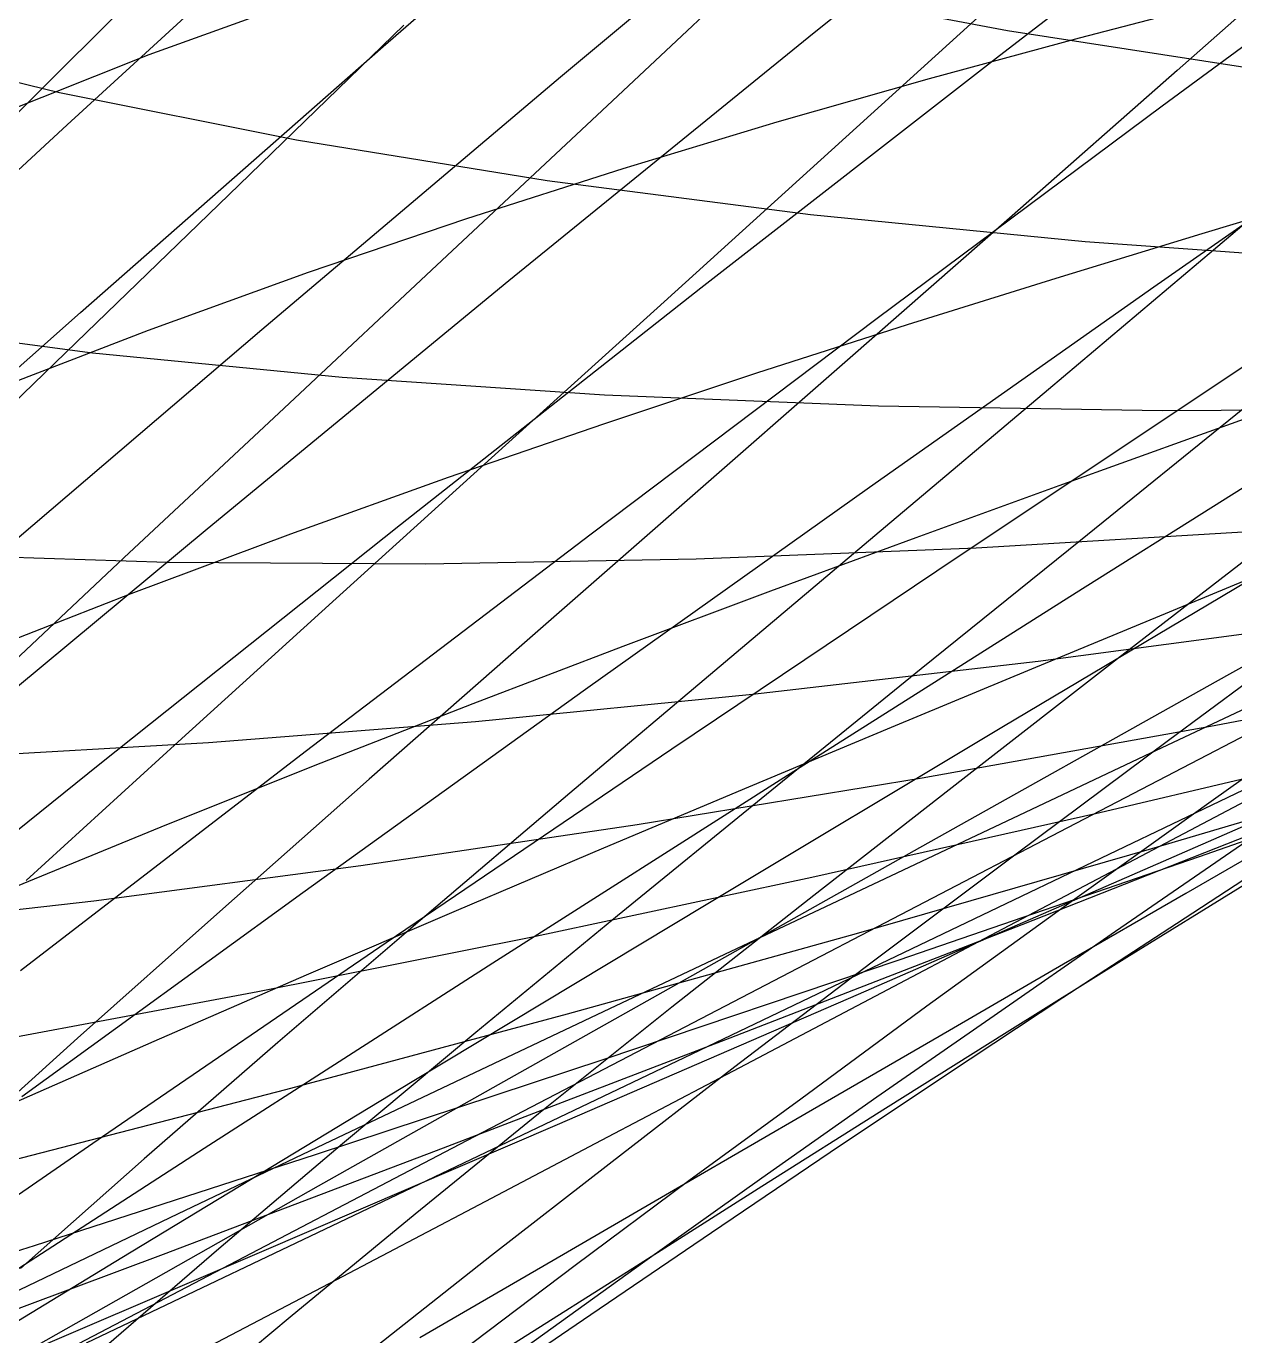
# Model space of a CAD drawing. Extents: x -607 to 1285, y -867 to 355.
# Drawn here: x 596.1 to 688.9, y -532 to -431.4 of the extents above; entities that cross this region are included whole.
import ezdxf

# ---------------------------------------------------------------- set-up
doc = ezdxf.new("R2010")
doc.units = 0
for name, color, linetype in [('0_6633', 7, 'CONTINUOUS'), ('0_6634', 7, 'CONTINUOUS'), ('0_6736', 7, 'CONTINUOUS'), ('0_6737', 7, 'CONTINUOUS'), ('0_6738', 7, 'CONTINUOUS'), ('0_6838', 7, 'CONTINUOUS'), ('0_6839', 7, 'CONTINUOUS'), ('0_6840', 7, 'CONTINUOUS'), ('0_6841', 7, 'CONTINUOUS'), ('0_6842', 7, 'CONTINUOUS'), ('0_6903', 7, 'CONTINUOUS'), ('0_6904', 7, 'CONTINUOUS'), ('0_6942', 7, 'CONTINUOUS'), ('0_6943', 7, 'CONTINUOUS'), ('0_6944', 7, 'CONTINUOUS'), ('0_6945', 7, 'CONTINUOUS'), ('0_6946', 7, 'CONTINUOUS'), ('0_6947', 7, 'CONTINUOUS'), ('0_7007', 7, 'CONTINUOUS'), ('0_7008', 7, 'CONTINUOUS'), ('0_7009', 7, 'CONTINUOUS'), ('0_7044', 7, 'CONTINUOUS'), ('0_7045', 7, 'CONTINUOUS'), ('0_7046', 7, 'CONTINUOUS'), ('0_7047', 7, 'CONTINUOUS'), ('0_7048', 7, 'CONTINUOUS'), ('0_7049', 7, 'CONTINUOUS'), ('0_7050', 7, 'CONTINUOUS'), ('0_7051', 7, 'CONTINUOUS'), ('0_7052', 7, 'CONTINUOUS'), ('0_7110', 7, 'CONTINUOUS'), ('0_7111', 7, 'CONTINUOUS'), ('0_7112', 7, 'CONTINUOUS'), ('0_7148', 7, 'CONTINUOUS'), ('0_7149', 7, 'CONTINUOUS'), ('0_7150', 7, 'CONTINUOUS'), ('0_7151', 7, 'CONTINUOUS'), ('0_7152', 7, 'CONTINUOUS'), ('0_7153', 7, 'CONTINUOUS'), ('0_7154', 7, 'CONTINUOUS'), ('0_7155', 7, 'CONTINUOUS'), ('0_7156', 7, 'CONTINUOUS'), ('0_7157', 7, 'CONTINUOUS'), ('0_7212', 7, 'CONTINUOUS'), ('0_7213', 7, 'CONTINUOUS'), ('0_7214', 7, 'CONTINUOUS'), ('0_7215', 7, 'CONTINUOUS'), ('0_7252', 7, 'CONTINUOUS'), ('0_7253', 7, 'CONTINUOUS'), ('0_7254', 7, 'CONTINUOUS'), ('0_7255', 7, 'CONTINUOUS'), ('0_7256', 7, 'CONTINUOUS'), ('0_7257', 7, 'CONTINUOUS'), ('0_7258', 7, 'CONTINUOUS'), ('0_7259', 7, 'CONTINUOUS'), ('0_7260', 7, 'CONTINUOUS'), ('0_7313', 7, 'CONTINUOUS'), ('0_7314', 7, 'CONTINUOUS'), ('0_7315', 7, 'CONTINUOUS'), ('0_7316', 7, 'CONTINUOUS'), ('0_7317', 7, 'CONTINUOUS'), ('0_7357', 7, 'CONTINUOUS'), ('0_7358', 7, 'CONTINUOUS'), ('0_7359', 7, 'CONTINUOUS'), ('0_7360', 7, 'CONTINUOUS'), ('0_7361', 7, 'CONTINUOUS'), ('0_7362', 7, 'CONTINUOUS'), ('0_7363', 7, 'CONTINUOUS'), ('0_7364', 7, 'CONTINUOUS'), ('0_7417', 7, 'CONTINUOUS'), ('0_7418', 7, 'CONTINUOUS'), ('0_7419', 7, 'CONTINUOUS'), ('0_7420', 7, 'CONTINUOUS'), ('0_7421', 7, 'CONTINUOUS'), ('0_7462', 7, 'CONTINUOUS'), ('0_7463', 7, 'CONTINUOUS'), ('0_7464', 7, 'CONTINUOUS'), ('0_7465', 7, 'CONTINUOUS'), ('0_7466', 7, 'CONTINUOUS'), ('0_7467', 7, 'CONTINUOUS'), ('0_7468', 7, 'CONTINUOUS'), ('0_7469', 7, 'CONTINUOUS'), ('0_7521', 7, 'CONTINUOUS'), ('0_7522', 7, 'CONTINUOUS'), ('0_7523', 7, 'CONTINUOUS'), ('0_7524', 7, 'CONTINUOUS'), ('0_7525', 7, 'CONTINUOUS'), ('0_7567', 7, 'CONTINUOUS'), ('0_7568', 7, 'CONTINUOUS'), ('0_7569', 7, 'CONTINUOUS'), ('0_7570', 7, 'CONTINUOUS'), ('0_7571', 7, 'CONTINUOUS'), ('0_7572', 7, 'CONTINUOUS'), ('0_7573', 7, 'CONTINUOUS'), ('0_7574', 7, 'CONTINUOUS'), ('0_7624', 7, 'CONTINUOUS'), ('0_7625', 7, 'CONTINUOUS'), ('0_7626', 7, 'CONTINUOUS'), ('0_7627', 7, 'CONTINUOUS'), ('0_7628', 7, 'CONTINUOUS'), ('0_7673', 7, 'CONTINUOUS'), ('0_7674', 7, 'CONTINUOUS'), ('0_7675', 7, 'CONTINUOUS'), ('0_7676', 7, 'CONTINUOUS'), ('0_7677', 7, 'CONTINUOUS'), ('0_7678', 7, 'CONTINUOUS'), ('0_7679', 7, 'CONTINUOUS'), ('0_7680', 7, 'CONTINUOUS'), ('0_7728', 7, 'CONTINUOUS'), ('0_7729', 7, 'CONTINUOUS'), ('0_7730', 7, 'CONTINUOUS'), ('0_7731', 7, 'CONTINUOUS'), ('0_7732', 7, 'CONTINUOUS'), ('0_7778', 7, 'CONTINUOUS'), ('0_7780', 7, 'CONTINUOUS'), ('0_7781', 7, 'CONTINUOUS'), ('0_7782', 7, 'CONTINUOUS'), ('0_7783', 7, 'CONTINUOUS'), ('0_7784', 7, 'CONTINUOUS'), ('0_7785', 7, 'CONTINUOUS'), ('0_7831', 7, 'CONTINUOUS'), ('0_7832', 7, 'CONTINUOUS'), ('0_7833', 7, 'CONTINUOUS'), ('0_7834', 7, 'CONTINUOUS'), ('0_7835', 7, 'CONTINUOUS'), ('0_7885', 7, 'CONTINUOUS'), ('0_7886', 7, 'CONTINUOUS'), ('0_7887', 7, 'CONTINUOUS'), ('0_7888', 7, 'CONTINUOUS'), ('0_7889', 7, 'CONTINUOUS'), ('0_7890', 7, 'CONTINUOUS'), ('0_7891', 7, 'CONTINUOUS'), ('0_7935', 7, 'CONTINUOUS'), ('0_7936', 7, 'CONTINUOUS'), ('0_7937', 7, 'CONTINUOUS'), ('0_7938', 7, 'CONTINUOUS'), ('0_7939', 7, 'CONTINUOUS'), ('0_7991', 7, 'CONTINUOUS'), ('0_7992', 7, 'CONTINUOUS'), ('0_7993', 7, 'CONTINUOUS'), ('0_7994', 7, 'CONTINUOUS'), ('0_7995', 7, 'CONTINUOUS'), ('0_7996', 7, 'CONTINUOUS'), ('0_7997', 7, 'CONTINUOUS'), ('0_7998', 7, 'CONTINUOUS'), ('0_8038', 7, 'CONTINUOUS'), ('0_8039', 7, 'CONTINUOUS'), ('0_8040', 7, 'CONTINUOUS'), ('0_8041', 7, 'CONTINUOUS'), ('0_8042', 7, 'CONTINUOUS'), ('0_8096', 7, 'CONTINUOUS'), ('0_8097', 7, 'CONTINUOUS'), ('0_8098', 7, 'CONTINUOUS'), ('0_8099', 7, 'CONTINUOUS'), ('0_8100', 7, 'CONTINUOUS'), ('0_8101', 7, 'CONTINUOUS'), ('0_8102', 7, 'CONTINUOUS'), ('0_8103', 7, 'CONTINUOUS'), ('0_8104', 7, 'CONTINUOUS'), ('0_8105', 7, 'CONTINUOUS'), ('0_8142', 7, 'CONTINUOUS'), ('0_8143', 7, 'CONTINUOUS'), ('0_8144', 7, 'CONTINUOUS'), ('0_8145', 7, 'CONTINUOUS'), ('0_8201', 7, 'CONTINUOUS'), ('0_8202', 7, 'CONTINUOUS'), ('0_8203', 7, 'CONTINUOUS'), ('0_8204', 7, 'CONTINUOUS'), ('0_8205', 7, 'CONTINUOUS'), ('0_8206', 7, 'CONTINUOUS'), ('0_8207', 7, 'CONTINUOUS'), ('0_8208', 7, 'CONTINUOUS'), ('0_8209', 7, 'CONTINUOUS'), ('0_8245', 7, 'CONTINUOUS'), ('0_8246', 7, 'CONTINUOUS'), ('0_8247', 7, 'CONTINUOUS'), ('0_8248', 7, 'CONTINUOUS'), ('0_8249', 7, 'CONTINUOUS'), ('0_8306', 7, 'CONTINUOUS'), ('0_8307', 7, 'CONTINUOUS'), ('0_8308', 7, 'CONTINUOUS'), ('0_8309', 7, 'CONTINUOUS'), ('0_8310', 7, 'CONTINUOUS'), ('0_8311', 7, 'CONTINUOUS'), ('0_8312', 7, 'CONTINUOUS'), ('0_8313', 7, 'CONTINUOUS'), ('0_8314', 7, 'CONTINUOUS'), ('0_8348', 7, 'CONTINUOUS'), ('0_8349', 7, 'CONTINUOUS'), ('0_8350', 7, 'CONTINUOUS'), ('0_8351', 7, 'CONTINUOUS'), ('0_8352', 7, 'CONTINUOUS'), ('0_8410', 7, 'CONTINUOUS'), ('0_8411', 7, 'CONTINUOUS'), ('0_8412', 7, 'CONTINUOUS'), ('0_8413', 7, 'CONTINUOUS'), ('0_8414', 7, 'CONTINUOUS'), ('0_8415', 7, 'CONTINUOUS'), ('0_8416', 7, 'CONTINUOUS'), ('0_8417', 7, 'CONTINUOUS'), ('0_8418', 7, 'CONTINUOUS'), ('0_8450', 7, 'CONTINUOUS'), ('0_8451', 7, 'CONTINUOUS'), ('0_8452', 7, 'CONTINUOUS'), ('0_8453', 7, 'CONTINUOUS'), ('0_8454', 7, 'CONTINUOUS'), ('0_8455', 7, 'CONTINUOUS'), ('0_8516', 7, 'CONTINUOUS'), ('0_8517', 7, 'CONTINUOUS'), ('0_8518', 7, 'CONTINUOUS'), ('0_8519', 7, 'CONTINUOUS'), ('0_8520', 7, 'CONTINUOUS'), ('0_8521', 7, 'CONTINUOUS'), ('0_8522', 7, 'CONTINUOUS'), ('0_8523', 7, 'CONTINUOUS'), ('0_8554', 7, 'CONTINUOUS'), ('0_8555', 7, 'CONTINUOUS'), ('0_8556', 7, 'CONTINUOUS'), ('0_8557', 7, 'CONTINUOUS'), ('0_8558', 7, 'CONTINUOUS'), ('0_8626', 7, 'CONTINUOUS'), ('0_8627', 7, 'CONTINUOUS'), ('0_8656', 7, 'CONTINUOUS'), ('0_8657', 7, 'CONTINUOUS'), ('0_8658', 7, 'CONTINUOUS'), ('0_8659', 7, 'CONTINUOUS'), ('0_8660', 7, 'CONTINUOUS'), ('0_8759', 7, 'CONTINUOUS'), ('0_8760', 7, 'CONTINUOUS'), ('0_8761', 7, 'CONTINUOUS'), ('0_8762', 7, 'CONTINUOUS'), ('0_8763', 7, 'CONTINUOUS'), ('0_8764', 7, 'CONTINUOUS'), ('0_8862', 7, 'CONTINUOUS'), ('0_8863', 7, 'CONTINUOUS'), ('0_8864', 7, 'CONTINUOUS'), ('0_8865', 7, 'CONTINUOUS'), ('0_8866', 7, 'CONTINUOUS'), ('0_8964', 7, 'CONTINUOUS'), ('0_8965', 7, 'CONTINUOUS'), ('0_8966', 7, 'CONTINUOUS'), ('0_8967', 7, 'CONTINUOUS'), ('0_8968', 7, 'CONTINUOUS'), ('0_9066', 7, 'CONTINUOUS'), ('0_9067', 7, 'CONTINUOUS'), ('0_9068', 7, 'CONTINUOUS'), ('0_9069', 7, 'CONTINUOUS'), ('0_9070', 7, 'CONTINUOUS'), ('0_9071', 7, 'CONTINUOUS'), ('0_9169', 7, 'CONTINUOUS'), ('0_9170', 7, 'CONTINUOUS'), ('0_9171', 7, 'CONTINUOUS'), ('0_9172', 7, 'CONTINUOUS'), ('0_9173', 7, 'CONTINUOUS'), ('0_9174', 7, 'CONTINUOUS'), ('0_9274', 7, 'CONTINUOUS'), ('0_9275', 7, 'CONTINUOUS')]:
    doc.layers.add(name, color=color, linetype=linetype)

msp = doc.modelspace()

# ---------------------------------------------------------------- linework, layer by layer
at = {"layer": '0_6633'}
msp.add_polyline3d([(610.9748, -422.495, -2468.455), (598.0269, -435.4106, -2482.8672)], dxfattribs=at)
at = {"layer": '0_6634'}
msp.add_polyline3d([(598.0269, -435.4106, -2482.8672), (585.221, -448.1722, -2497.212)], dxfattribs=at)
at = {"layer": '0_6736'}
msp.add_polyline3d([(625.0862, -431.2907, -2480.999), (612.4141, -443.5512, -2495.5366)], dxfattribs=at)
at = {"layer": '0_6737'}
msp.add_polyline3d([(612.4141, -443.5512, -2495.5366), (599.8843, -455.6592, -2509.9978)], dxfattribs=at)
at = {"layer": '0_6738'}
msp.add_polyline3d([(599.8843, -455.6592, -2509.9978), (587.5944, -467.5418, -2524.1458)], dxfattribs=at)
at = {"layer": '0_6838'}
msp.add_polyline3d([(653.8474, -425.1373, -2476.917), (641.108, -437.1012, -2491.7368)], dxfattribs=at)
at = {"layer": '0_6839'}
msp.add_polyline3d([(641.108, -437.1012, -2491.7368), (628.4166, -448.9797, -2506.6985)], dxfattribs=at)
at = {"layer": '0_6840'}
msp.add_polyline3d([(628.4166, -448.9797, -2506.6985), (615.869, -460.7073, -2521.572)], dxfattribs=at)
at = {"layer": '0_6841'}
msp.add_polyline3d([(615.869, -460.7073, -2521.572), (603.561, -472.2178, -2536.1277)], dxfattribs=at)
at = {"layer": '0_6842'}
msp.add_polyline3d([(603.561, -472.2178, -2536.1277), (591.5883, -483.4454, -2550.135)], dxfattribs=at)
at = {"layer": '0_6903'}
msp.add_polyline3d([(576.1218, -460.264, -2831.5986), (599.1942, -438.9343, -2805.82)], dxfattribs=at)
at = {"layer": '0_6904'}
msp.add_polyline3d([(599.1942, -438.9343, -2805.82), (622.1049, -417.9657, -2779.3286)], dxfattribs=at)
at = {"layer": '0_6942'}
msp.add_polyline3d([(670.8588, -429.1631, -2487.1956), (657.947, -440.8928, -2502.4954)], dxfattribs=at)
at = {"layer": '0_6943'}
msp.add_polyline3d([(657.947, -440.8928, -2502.4954), (645.077, -452.5425, -2517.9224)], dxfattribs=at)
at = {"layer": '0_6944'}
msp.add_polyline3d([(645.077, -452.5425, -2517.9224), (632.3502, -464.0455, -2533.251)], dxfattribs=at)
at = {"layer": '0_6945'}
msp.add_polyline3d([(632.3502, -464.0455, -2533.251), (619.8675, -475.3351, -2548.255)], dxfattribs=at)
at = {"layer": '0_6946'}
msp.add_polyline3d([(619.8675, -475.3351, -2548.255), (607.73, -486.3445, -2562.7083)], dxfattribs=at)
at = {"layer": '0_6947'}
msp.add_polyline3d([(607.73, -486.3445, -2562.7083), (596.0391, -497.007, -2576.3848)], dxfattribs=at)
at = {"layer": '0_7007'}
msp.add_polyline3d([(576.8298, -474.105, -2835.6504), (600.2292, -453.3512, -2808.33)], dxfattribs=at)
at = {"layer": '0_7008'}
msp.add_polyline3d([(600.2292, -453.3512, -2808.33), (623.4864, -432.9277, -2780.4219)], dxfattribs=at)
at = {"layer": '0_7009'}
msp.add_polyline3d([(623.4864, -432.9277, -2780.4219), (646.5106, -412.9189, -2752.0183)], dxfattribs=at)
at = {"layer": '0_7044'}
msp.add_polyline3d([(697.149, -423.6006, -2487.7737), (684.524, -434.7704, -2502.617)], dxfattribs=at)
at = {"layer": '0_7045'}
msp.add_polyline3d([(684.524, -434.7704, -2502.617), (671.8281, -445.9363, -2517.7898)], dxfattribs=at)
at = {"layer": '0_7046'}
msp.add_polyline3d([(671.8281, -445.9363, -2517.7898), (659.1654, -457.0314, -2533.076)], dxfattribs=at)
at = {"layer": '0_7047'}
msp.add_polyline3d([(659.1654, -457.0314, -2533.076), (646.6401, -467.9889, -2548.259)], dxfattribs=at)
at = {"layer": '0_7048'}
msp.add_polyline3d([(646.6401, -467.9889, -2548.259), (634.3566, -478.7423, -2563.123)], dxfattribs=at)
at = {"layer": '0_7049'}
msp.add_polyline3d([(634.3566, -478.7423, -2563.123), (622.4188, -489.2246, -2577.4512)], dxfattribs=at)
at = {"layer": '0_7050'}
msp.add_polyline3d([(622.4188, -489.2246, -2577.4512), (610.9312, -499.3691, -2591.0276)], dxfattribs=at)
at = {"layer": '0_7051'}
msp.add_polyline3d([(610.9312, -499.3691, -2591.0276), (599.9977, -509.1091, -2603.6357)], dxfattribs=at)
at = {"layer": '0_7052'}
msp.add_polyline3d([(599.9977, -509.1091, -2603.6357), (589.7227, -518.3778, -2615.0593)], dxfattribs=at)
at = {"layer": '0_7110'}
msp.add_polyline3d([(591.0677, -474.3654, -2829.2285), (614.1559, -454.6619, -2801.6714)], dxfattribs=at)
at = {"layer": '0_7111'}
msp.add_polyline3d([(614.1559, -454.6619, -2801.6714), (637.1264, -435.2632, -2773.5874)], dxfattribs=at)
at = {"layer": '0_7112'}
msp.add_polyline3d([(637.1264, -435.2632, -2773.5874), (659.8946, -416.2446, -2745.0664)], dxfattribs=at)
at = {"layer": '0_7148'}
msp.add_polyline3d([(700.0175, -437.8151, -2514.8032), (687.3072, -448.5752, -2530.2576)], dxfattribs=at)
at = {"layer": '0_7149'}
msp.add_polyline3d([(687.3072, -448.5752, -2530.2576), (674.6282, -459.2671, -2545.81)], dxfattribs=at)
at = {"layer": '0_7150'}
msp.add_polyline3d([(674.6282, -459.2671, -2545.81), (662.086, -469.8265, -2561.2505)], dxfattribs=at)
at = {"layer": '0_7151'}
msp.add_polyline3d([(662.086, -469.8265, -2561.2505), (649.7861, -480.1891, -2576.3696)], dxfattribs=at)
at = {"layer": '0_7152'}
msp.add_polyline3d([(649.7861, -480.1891, -2576.3696), (637.8341, -490.2904, -2590.9565)], dxfattribs=at)
at = {"layer": '0_7153'}
msp.add_polyline3d([(637.8341, -490.2904, -2590.9565), (626.3356, -500.0662, -2604.802)], dxfattribs=at)
at = {"layer": '0_7154'}
msp.add_polyline3d([(626.3356, -500.0662, -2604.802), (615.396, -509.452, -2617.6958)], dxfattribs=at)
at = {"layer": '0_7155'}
msp.add_polyline3d([(615.396, -509.452, -2617.6958), (605.1209, -518.3834, -2629.428)], dxfattribs=at)
at = {"layer": '0_7156'}
msp.add_polyline3d([(605.1209, -518.3834, -2629.428), (595.616, -526.7961, -2639.7883)], dxfattribs=at)
at = {"layer": '0_7157'}
msp.add_polyline3d([(610.864, -525.3055, -2654.549), (601.099, -533.7179, -2665.2156)], dxfattribs=at)
at = {"layer": '0_7212'}
msp.add_polyline3d([(586.6919, -489.2878, -2847.2473), (609.9479, -469.9745, -2819.7344)], dxfattribs=at)
at = {"layer": '0_7213'}
msp.add_polyline3d([(609.9479, -469.9745, -2819.7344), (633.149, -450.9092, -2791.6938)], dxfattribs=at)
at = {"layer": '0_7214'}
msp.add_polyline3d([(633.149, -450.9092, -2791.6938), (656.206, -432.1698, -2763.2207)], dxfattribs=at)
at = {"layer": '0_7215'}
msp.add_polyline3d([(656.206, -432.1698, -2763.2207), (679.0297, -413.8339, -2734.41)], dxfattribs=at)
at = {"layer": '0_7252'}
msp.add_polyline3d([(689.5536, -460.798, -2558.9932), (677.0757, -470.8666, -2574.6147)], dxfattribs=at)
at = {"layer": '0_7253'}
msp.add_polyline3d([(677.0757, -470.8666, -2574.6147), (664.8384, -480.7484, -2589.914)], dxfattribs=at)
at = {"layer": '0_7254'}
msp.add_polyline3d([(664.8384, -480.7484, -2589.914), (652.9445, -490.3848, -2604.6904)], dxfattribs=at)
at = {"layer": '0_7255'}
msp.add_polyline3d([(652.9445, -490.3848, -2604.6904), (641.4972, -499.7172, -2618.7432)], dxfattribs=at)
at = {"layer": '0_7256'}
msp.add_polyline3d([(641.4972, -499.7172, -2618.7432), (630.5993, -508.6871, -2631.8708)], dxfattribs=at)
at = {"layer": '0_7257'}
msp.add_polyline3d([(630.5993, -508.6871, -2631.8708), (620.3539, -517.2361, -2643.8733)], dxfattribs=at)
at = {"layer": '0_7258'}
msp.add_polyline3d([(620.3539, -517.2361, -2643.8733), (610.864, -525.3055, -2654.549)], dxfattribs=at)
at = {"layer": '0_7259'}
msp.add_polyline3d([(625.9459, -522.6374, -2669.3), (616.3432, -530.5364, -2680.1958)], dxfattribs=at)
at = {"layer": '0_7260'}
msp.add_polyline3d([(616.3432, -530.5364, -2680.1958), (606.4839, -538.7979, -2690.9827)], dxfattribs=at)
at = {"layer": '0_7313'}
msp.add_polyline3d([(578.6161, -506.6097, -2868.2158), (601.7043, -488.0473, -2840.884)], dxfattribs=at)
at = {"layer": '0_7314'}
msp.add_polyline3d([(601.7043, -488.0473, -2840.884), (624.8322, -469.6447, -2812.9985)], dxfattribs=at)
at = {"layer": '0_7315'}
msp.add_polyline3d([(624.8322, -469.6447, -2812.9985), (647.9109, -451.4765, -2784.6565)], dxfattribs=at)
at = {"layer": '0_7316'}
msp.add_polyline3d([(647.9109, -451.4765, -2784.6565), (670.8514, -433.6175, -2755.9548)], dxfattribs=at)
at = {"layer": '0_7317'}
msp.add_polyline3d([(670.8514, -433.6175, -2755.9548), (693.5646, -416.1425, -2726.9905)], dxfattribs=at)
at = {"layer": '0_7357'}
msp.add_polyline3d([(692.1839, -470.5148, -2587.8984), (679.9387, -479.9777, -2603.4038)], dxfattribs=at)
at = {"layer": '0_7358'}
msp.add_polyline3d([(679.9387, -479.9777, -2603.4038), (668.0377, -489.2053, -2618.3918)], dxfattribs=at)
at = {"layer": '0_7359'}
msp.add_polyline3d([(668.0377, -489.2053, -2618.3918), (656.5844, -498.1414, -2632.6692)], dxfattribs=at)
at = {"layer": '0_7360'}
msp.add_polyline3d([(656.5844, -498.1414, -2632.6692), (645.6824, -506.7296, -2646.042)], dxfattribs=at)
at = {"layer": '0_7361'}
msp.add_polyline3d([(645.6824, -506.7296, -2646.042), (635.4351, -514.9136, -2658.317)], dxfattribs=at)
at = {"layer": '0_7362'}
msp.add_polyline3d([(635.4351, -514.9136, -2658.317), (625.9459, -522.6374, -2669.3)], dxfattribs=at)
at = {"layer": '0_7363'}
msp.add_polyline3d([(640.8536, -518.7957, -2683.9775), (631.8199, -525.8061, -2694.7065)], dxfattribs=at)
at = {"layer": '0_7364'}
msp.add_polyline3d([(631.8199, -525.8061, -2694.7065), (622.5485, -533.1311, -2705.4053)], dxfattribs=at)
at = {"layer": '0_7417'}
msp.add_polyline3d([(595.6185, -503.9197, -2857.8098), (617.4952, -487.0844, -2831.4868)], dxfattribs=at)
at = {"layer": '0_7418'}
msp.add_polyline3d([(617.4952, -487.0844, -2831.4868), (639.4629, -470.3572, -2804.6267)], dxfattribs=at)
at = {"layer": '0_7419'}
msp.add_polyline3d([(639.4629, -470.3572, -2804.6267), (661.4449, -453.8013, -2777.311)], dxfattribs=at)
at = {"layer": '0_7420'}
msp.add_polyline3d([(661.4449, -453.8013, -2777.311), (683.365, -437.48, -2749.6206)], dxfattribs=at)
at = {"layer": '0_7421'}
msp.add_polyline3d([(683.365, -437.48, -2749.6206), (705.1466, -421.4564, -2721.6375)], dxfattribs=at)
at = {"layer": '0_7462'}
msp.add_polyline3d([(696.0536, -477.2188, -2615.3906), (683.8571, -486.2432, -2630.9343)], dxfattribs=at)
at = {"layer": '0_7463'}
msp.add_polyline3d([(683.8571, -486.2432, -2630.9343), (672.1288, -494.9724, -2645.7583)], dxfattribs=at)
at = {"layer": '0_7464'}
msp.add_polyline3d([(672.1288, -494.9724, -2645.7583), (660.9788, -503.3472, -2659.669)], dxfattribs=at)
at = {"layer": '0_7465'}
msp.add_polyline3d([(660.9788, -503.3472, -2659.669), (650.517, -511.308, -2672.4734)], dxfattribs=at)
at = {"layer": '0_7466'}
msp.add_polyline3d([(650.517, -511.308, -2672.4734), (640.8537, -518.7955, -2683.9778)], dxfattribs=at)
at = {"layer": '0_7467'}
msp.add_polyline3d([(655.5807, -513.7873, -2698.5183), (646.9905, -520.0663, -2709.0688)], dxfattribs=at)
at = {"layer": '0_7468'}
msp.add_polyline3d([(646.9905, -520.0663, -2709.0688), (638.2393, -526.5772, -2719.5662)], dxfattribs=at)
at = {"layer": '0_7469'}
msp.add_polyline3d([(638.2393, -526.5772, -2719.5662), (629.327, -533.2996, -2730.0552)], dxfattribs=at)
at = {"layer": '0_7521'}
msp.add_polyline3d([(595.7252, -513.5947, -2868.6465), (617.3055, -497.9307, -2841.8992)], dxfattribs=at)
at = {"layer": '0_7522'}
msp.add_polyline3d([(617.3055, -497.9307, -2841.8992), (639.0466, -482.3023, -2814.6177)], dxfattribs=at)
at = {"layer": '0_7523'}
msp.add_polyline3d([(639.0466, -482.3023, -2814.6177), (660.8737, -466.767, -2786.8877)], dxfattribs=at)
at = {"layer": '0_7524'}
msp.add_polyline3d([(660.8737, -466.767, -2786.8877), (682.712, -451.3826, -2758.7942)], dxfattribs=at)
at = {"layer": '0_7525'}
msp.add_polyline3d([(682.712, -451.3826, -2758.7942), (704.4868, -436.2064, -2730.423)], dxfattribs=at)
at = {"layer": '0_7567'}
msp.add_polyline3d([(699.0216, -482.4893, -2644.163), (687.1215, -490.9344, -2659.3354)], dxfattribs=at)
at = {"layer": '0_7568'}
msp.add_polyline3d([(687.1215, -490.9344, -2659.3354), (675.835, -499.0094, -2673.5823)], dxfattribs=at)
at = {"layer": '0_7569'}
msp.add_polyline3d([(675.835, -499.0094, -2673.5823), (665.2816, -506.6487, -2686.7083)], dxfattribs=at)
at = {"layer": '0_7570'}
msp.add_polyline3d([(665.2816, -506.6487, -2686.7083), (655.5808, -513.7871, -2698.5183)], dxfattribs=at)
at = {"layer": '0_7571'}
msp.add_polyline3d([(670.1212, -507.6226, -2712.8584), (661.4265, -513.6422, -2723.7163)], dxfattribs=at)
at = {"layer": '0_7572'}
msp.add_polyline3d([(661.4265, -513.6422, -2723.7163), (652.5873, -519.8641, -2734.5474)], dxfattribs=at)
at = {"layer": '0_7573'}
msp.add_polyline3d([(652.5873, -519.8641, -2734.5474), (643.6004, -526.2725, -2745.3928)], dxfattribs=at)
at = {"layer": '0_7574'}
msp.add_polyline3d([(643.6004, -526.2725, -2745.3928), (634.4625, -532.8513, -2756.294)], dxfattribs=at)
at = {"layer": '0_7624'}
msp.add_polyline3d([(580.3596, -531.5142, -2902.2656), (601.9049, -516.6657, -2875.2239)], dxfattribs=at)
at = {"layer": '0_7625'}
msp.add_polyline3d([(601.9049, -516.6657, -2875.2239), (623.7053, -501.7696, -2847.6025)], dxfattribs=at)
at = {"layer": '0_7626'}
msp.add_polyline3d([(623.7053, -501.7696, -2847.6025), (645.6844, -486.8799, -2819.4949)], dxfattribs=at)
at = {"layer": '0_7627'}
msp.add_polyline3d([(645.6844, -486.8799, -2819.4949), (667.7659, -472.0509, -2790.9937)], dxfattribs=at)
at = {"layer": '0_7628'}
msp.add_polyline3d([(667.7659, -472.0509, -2790.9937), (689.8732, -457.3368, -2762.1914)], dxfattribs=at)
at = {"layer": '0_7673'}
msp.add_polyline3d([(690.2766, -493.7065, -2687.6125), (679.7658, -500.912, -2700.8823)], dxfattribs=at)
at = {"layer": '0_7674'}
msp.add_polyline3d([(679.7658, -500.912, -2700.8823), (670.1211, -507.6227, -2712.8584)], dxfattribs=at)
at = {"layer": '0_7675'}
msp.add_polyline3d([(684.4708, -500.3149, -2726.935), (675.7228, -506.015, -2738.04)], dxfattribs=at)
at = {"layer": '0_7676'}
msp.add_polyline3d([(675.7228, -506.015, -2738.04), (666.8536, -511.8805, -2749.1384)], dxfattribs=at)
at = {"layer": '0_7677'}
msp.add_polyline3d([(666.8536, -511.8805, -2749.1384), (657.8554, -517.901, -2760.2683)], dxfattribs=at)
at = {"layer": '0_7678'}
msp.add_polyline3d([(657.8554, -517.901, -2760.2683), (648.7206, -524.0659, -2771.468)], dxfattribs=at)
at = {"layer": '0_7679'}
msp.add_polyline3d([(648.7206, -524.0659, -2771.468), (639.4416, -530.3648, -2782.776)], dxfattribs=at)
at = {"layer": '0_7680'}
msp.add_polyline3d([(639.4416, -530.3648, -2782.776), (630.0107, -536.7875, -2794.2305)], dxfattribs=at)
at = {"layer": '0_7728'}
msp.add_polyline3d([(587.8159, -531.723, -2908.543), (609.7338, -517.5566, -2880.5034)], dxfattribs=at)
at = {"layer": '0_7729'}
msp.add_polyline3d([(609.7338, -517.5566, -2880.5034), (631.9177, -503.322, -2851.9302)], dxfattribs=at)
at = {"layer": '0_7730'}
msp.add_polyline3d([(631.9177, -503.322, -2851.9302), (654.2865, -489.0724, -2822.9253)], dxfattribs=at)
at = {"layer": '0_7731'}
msp.add_polyline3d([(654.2865, -489.0724, -2822.9253), (676.7592, -474.8609, -2793.5913)], dxfattribs=at)
at = {"layer": '0_7732'}
msp.add_polyline3d([(676.7592, -474.8609, -2793.5913), (699.2545, -460.7405, -2764.0305)], dxfattribs=at)
at = {"layer": '0_7778'}
msp.add_polyline3d([(694.0582, -494.0415, -2714.8127), (684.4708, -500.3149, -2726.935)], dxfattribs=at)
at = {"layer": '0_7780'}
msp.add_polyline3d([(689.6996, -497.3283, -2752.177), (680.6404, -502.9239, -2763.7246)], dxfattribs=at)
at = {"layer": '0_7781'}
msp.add_polyline3d([(680.6404, -502.9239, -2763.7246), (671.4421, -508.6591, -2775.357)], dxfattribs=at)
at = {"layer": '0_7782'}
msp.add_polyline3d([(671.4421, -508.6591, -2775.357), (662.0986, -514.5255, -2787.1028)], dxfattribs=at)
at = {"layer": '0_7783'}
msp.add_polyline3d([(662.0986, -514.5255, -2787.1028), (652.6037, -520.5151, -2798.9902)], dxfattribs=at)
at = {"layer": '0_7784'}
msp.add_polyline3d([(652.6037, -520.5151, -2798.9902), (642.9513, -526.6199, -2811.0474)], dxfattribs=at)
at = {"layer": '0_7785'}
msp.add_polyline3d([(642.9513, -526.6199, -2811.0474), (633.1353, -532.8318, -2823.303)], dxfattribs=at)
at = {"layer": '0_7831'}
msp.add_polyline3d([(581.384, -539.3548, -2933.2397), (603.3905, -525.9518, -2904.86)], dxfattribs=at)
at = {"layer": '0_7832'}
msp.add_polyline3d([(603.3905, -525.9518, -2904.86), (625.7266, -512.4279, -2875.9175)], dxfattribs=at)
at = {"layer": '0_7833'}
msp.add_polyline3d([(625.7266, -512.4279, -2875.9175), (648.3065, -498.8352, -2846.5222)], dxfattribs=at)
at = {"layer": '0_7834'}
msp.add_polyline3d([(648.3065, -498.8352, -2846.5222), (671.0447, -485.2264, -2816.7847)], dxfattribs=at)
at = {"layer": '0_7835'}
msp.add_polyline3d([(671.0447, -485.2264, -2816.7847), (693.8554, -471.6535, -2786.815)], dxfattribs=at)
at = {"layer": '0_7885'}
msp.add_polyline3d([(694.4562, -492.6571, -2777.6443), (685.189, -497.9875, -2789.6187)], dxfattribs=at)
at = {"layer": '0_7886'}
msp.add_polyline3d([(685.189, -497.9875, -2789.6187), (675.7771, -503.4269, -2801.7385)], dxfattribs=at)
at = {"layer": '0_7887'}
msp.add_polyline3d([(675.7771, -503.4269, -2801.7385), (666.2139, -508.9716, -2814.0244)], dxfattribs=at)
at = {"layer": '0_7888'}
msp.add_polyline3d([(666.2139, -508.9716, -2814.0244), (656.4927, -514.6179, -2826.4973)], dxfattribs=at)
at = {"layer": '0_7889'}
msp.add_polyline3d([(656.4927, -514.6179, -2826.4973), (646.6069, -520.362, -2839.1777)], dxfattribs=at)
at = {"layer": '0_7890'}
msp.add_polyline3d([(646.6069, -520.362, -2839.1777), (636.5497, -526.2004, -2852.0867)], dxfattribs=at)
at = {"layer": '0_7891'}
msp.add_polyline3d([(636.5497, -526.2004, -2852.0867), (626.3144, -532.1293, -2865.2449)], dxfattribs=at)
at = {"layer": '0_7935'}
msp.add_polyline3d([(596.0615, -533.1767, -2930.5894), (618.5248, -520.4609, -2901.2356)], dxfattribs=at)
at = {"layer": '0_7936'}
msp.add_polyline3d([(618.5248, -520.4609, -2901.2356), (641.3082, -507.6143, -2871.3826)], dxfattribs=at)
at = {"layer": '0_7937'}
msp.add_polyline3d([(641.3082, -507.6143, -2871.3826), (664.3207, -494.6888, -2841.1487)], dxfattribs=at)
at = {"layer": '0_7938'}
msp.add_polyline3d([(664.3207, -494.6888, -2841.1487), (687.4716, -481.7356, -2810.6526)], dxfattribs=at)
at = {"layer": '0_7939'}
msp.add_polyline3d([(687.4716, -481.7356, -2810.6526), (710.6701, -468.8064, -2780.0127)], dxfattribs=at)
at = {"layer": '0_7991'}
msp.add_polyline3d([(689.7601, -490.8928, -2815.207), (680.2778, -495.8868, -2827.6787)], dxfattribs=at)
at = {"layer": '0_7992'}
msp.add_polyline3d([(680.2778, -495.8868, -2827.6787), (670.6422, -500.9648, -2840.347)], dxfattribs=at)
at = {"layer": '0_7993'}
msp.add_polyline3d([(670.6422, -500.9648, -2840.347), (660.8442, -506.1293, -2853.2275)], dxfattribs=at)
at = {"layer": '0_7994'}
msp.add_polyline3d([(660.8442, -506.1293, -2853.2275), (650.8746, -511.3823, -2866.3364)], dxfattribs=at)
at = {"layer": '0_7995'}
msp.add_polyline3d([(650.8746, -511.3823, -2866.3364), (640.7239, -516.7265, -2879.6897)], dxfattribs=at)
at = {"layer": '0_7996'}
msp.add_polyline3d([(640.7239, -516.7265, -2879.6897), (630.383, -522.1641, -2893.3035)], dxfattribs=at)
at = {"layer": '0_7997'}
msp.add_polyline3d([(630.383, -522.1641, -2893.3035), (619.8425, -527.6973, -2907.1938)], dxfattribs=at)
at = {"layer": '0_7998'}
msp.add_polyline3d([(619.8425, -527.6973, -2907.1938), (609.0933, -533.3286, -2921.3765)], dxfattribs=at)
at = {"layer": '0_8038'}
msp.add_polyline3d([(585.0942, -540.404, -2961.2593), (607.2997, -528.7957, -2931.9243)], dxfattribs=at)
at = {"layer": '0_8039'}
msp.add_polyline3d([(607.2997, -528.7957, -2931.9243), (629.9301, -516.9824, -2902.0024)], dxfattribs=at)
at = {"layer": '0_8040'}
msp.add_polyline3d([(629.9301, -516.9824, -2902.0024), (652.8931, -505.0123, -2871.6155)], dxfattribs=at)
at = {"layer": '0_8041'}
msp.add_polyline3d([(652.8931, -505.0123, -2871.6155), (676.0969, -492.9333, -2840.8848)], dxfattribs=at)
at = {"layer": '0_8042'}
msp.add_polyline3d([(676.0969, -492.9333, -2840.8848), (699.4494, -480.7937, -2809.9324)], dxfattribs=at)
at = {"layer": '0_8096'}
msp.add_polyline3d([(692.4268, -482.53, -2842.9915), (682.4695, -487.225, -2856.3691)], dxfattribs=at)
at = {"layer": '0_8097'}
msp.add_polyline3d([(682.4695, -487.225, -2856.3691), (672.3434, -491.9988, -2869.975)], dxfattribs=at)
at = {"layer": '0_8098'}
msp.add_polyline3d([(672.3434, -491.9988, -2869.975), (662.0422, -496.8572, -2883.8135)], dxfattribs=at)
at = {"layer": '0_8099'}
msp.add_polyline3d([(662.0422, -496.8572, -2883.8135), (651.5594, -501.8064, -2897.8884)], dxfattribs=at)
at = {"layer": '0_8100'}
msp.add_polyline3d([(651.5594, -501.8064, -2897.8884), (640.8886, -506.8525, -2912.2043)], dxfattribs=at)
at = {"layer": '0_8101'}
msp.add_polyline3d([(640.8886, -506.8525, -2912.2043), (630.0234, -512.0017, -2926.7656)], dxfattribs=at)
at = {"layer": '0_8102'}
msp.add_polyline3d([(630.0234, -512.0017, -2926.7656), (618.9575, -517.2597, -2941.577)], dxfattribs=at)
at = {"layer": '0_8103'}
msp.add_polyline3d([(618.9575, -517.2597, -2941.577), (607.6844, -522.6329, -2956.6418)], dxfattribs=at)
at = {"layer": '0_8104'}
msp.add_polyline3d([(607.6844, -522.6329, -2956.6418), (596.1979, -528.1273, -2971.9653)], dxfattribs=at)
at = {"layer": '0_8105'}
msp.add_polyline3d([(596.1979, -528.1273, -2971.9653), (584.4913, -533.7488, -2987.5513)], dxfattribs=at)
at = {"layer": '0_8142'}
msp.add_polyline3d([(600.6819, -532.5186, -2956.8657), (623.4553, -521.6636, -2926.4321)], dxfattribs=at)
at = {"layer": '0_8143'}
msp.add_polyline3d([(623.4553, -521.6636, -2926.4321), (646.6425, -510.5906, -2895.4749)], dxfattribs=at)
at = {"layer": '0_8144'}
msp.add_polyline3d([(646.6425, -510.5906, -2895.4749), (670.1483, -499.345, -2864.12)], dxfattribs=at)
at = {"layer": '0_8145'}
msp.add_polyline3d([(670.1483, -499.345, -2864.12), (693.8783, -487.9721, -2832.4949)], dxfattribs=at)
at = {"layer": '0_8201'}
msp.add_polyline3d([(694.328, -472.0629, -2871.4976), (683.9081, -476.3727, -2885.7786)], dxfattribs=at)
at = {"layer": '0_8202'}
msp.add_polyline3d([(683.9081, -476.3727, -2885.7786), (673.3108, -480.7625, -2900.2942)], dxfattribs=at)
at = {"layer": '0_8203'}
msp.add_polyline3d([(673.3108, -480.7625, -2900.2942), (662.5333, -485.2425, -2915.0364)], dxfattribs=at)
at = {"layer": '0_8204'}
msp.add_polyline3d([(662.5333, -485.2425, -2915.0364), (651.573, -489.8234, -2929.9963)], dxfattribs=at)
at = {"layer": '0_8205'}
msp.add_polyline3d([(651.573, -489.8234, -2929.9963), (640.4272, -494.5151, -2945.1658)], dxfattribs=at)
at = {"layer": '0_8206'}
msp.add_polyline3d([(640.4272, -494.5151, -2945.1658), (629.0933, -499.3283, -2960.5361)], dxfattribs=at)
at = {"layer": '0_8207'}
msp.add_polyline3d([(629.0933, -499.3283, -2960.5361), (617.5686, -504.273, -2976.0994)], dxfattribs=at)
at = {"layer": '0_8208'}
msp.add_polyline3d([(617.5686, -504.273, -2976.0994), (605.8505, -509.3597, -2991.847)], dxfattribs=at)
at = {"layer": '0_8209'}
msp.add_polyline3d([(605.8505, -509.3597, -2991.847), (593.9363, -514.599, -3007.77)], dxfattribs=at)
at = {"layer": '0_8245'}
msp.add_polyline3d([(591.9481, -535.0032, -2984.9634), (614.1657, -525.5107, -2954.9077)], dxfattribs=at)
at = {"layer": '0_8246'}
msp.add_polyline3d([(614.1657, -525.5107, -2954.9077), (636.8842, -515.7405, -2924.2578)], dxfattribs=at)
at = {"layer": '0_8247'}
msp.add_polyline3d([(636.8842, -515.7405, -2924.2578), (660.0128, -505.7314, -2893.1357)], dxfattribs=at)
at = {"layer": '0_8248'}
msp.add_polyline3d([(660.0128, -505.7314, -2893.1357), (683.4611, -495.5228, -2861.6636)], dxfattribs=at)
at = {"layer": '0_8249'}
msp.add_polyline3d([(683.4611, -495.5228, -2861.6636), (707.1385, -485.1538, -2829.9631)], dxfattribs=at)
at = {"layer": '0_8306'}
msp.add_polyline3d([(696.8827, -458.9778, -2898.5098), (686.2385, -462.7775, -2913.3188)], dxfattribs=at)
at = {"layer": '0_8307'}
msp.add_polyline3d([(686.2385, -462.7775, -2913.3188), (675.4186, -466.6661, -2928.3406)], dxfattribs=at)
at = {"layer": '0_8308'}
msp.add_polyline3d([(675.4186, -466.6661, -2928.3406), (664.4235, -470.6591, -2943.555)], dxfattribs=at)
at = {"layer": '0_8309'}
msp.add_polyline3d([(664.4235, -470.6591, -2943.555), (653.2536, -474.7717, -2958.9426)], dxfattribs=at)
at = {"layer": '0_8310'}
msp.add_polyline3d([(653.2536, -474.7717, -2958.9426), (641.9094, -479.0193, -2974.4841)], dxfattribs=at)
at = {"layer": '0_8311'}
msp.add_polyline3d([(641.9094, -479.0193, -2974.4841), (630.3912, -483.4174, -2990.1597)], dxfattribs=at)
at = {"layer": '0_8312'}
msp.add_polyline3d([(630.3912, -483.4174, -2990.1597), (618.6997, -487.9811, -3005.95)], dxfattribs=at)
at = {"layer": '0_8313'}
msp.add_polyline3d([(618.6997, -487.9811, -3005.95), (606.8351, -492.726, -3021.8352)], dxfattribs=at)
at = {"layer": '0_8314'}
msp.add_polyline3d([(606.8351, -492.726, -3021.8352), (594.798, -497.6672, -3037.7961)], dxfattribs=at)
at = {"layer": '0_8348'}
msp.add_polyline3d([(585.618, -533.551, -3010.7769), (606.5918, -525.7081, -2982.0303)], dxfattribs=at)
at = {"layer": '0_8349'}
msp.add_polyline3d([(606.5918, -525.7081, -2982.0303), (628.1356, -517.5413, -2952.638)], dxfattribs=at)
at = {"layer": '0_8350'}
msp.add_polyline3d([(628.1356, -517.5413, -2952.638), (650.1657, -509.0833, -2922.7124)], dxfattribs=at)
at = {"layer": '0_8351'}
msp.add_polyline3d([(650.1657, -509.0833, -2922.7124), (672.5984, -500.3667, -2892.3667)], dxfattribs=at)
at = {"layer": '0_8352'}
msp.add_polyline3d([(672.5984, -500.3667, -2892.3667), (695.3501, -491.4244, -2861.7136)], dxfattribs=at)
at = {"layer": '0_8410'}
msp.add_polyline3d([(697.4736, -443.9966, -2927.772), (686.4175, -447.3095, -2943.3472)], dxfattribs=at)
at = {"layer": '0_8411'}
msp.add_polyline3d([(686.4175, -447.3095, -2943.3472), (675.1836, -450.7367, -2959.1028)], dxfattribs=at)
at = {"layer": '0_8412'}
msp.add_polyline3d([(675.1836, -450.7367, -2959.1028), (663.7727, -454.3011, -2975.012)], dxfattribs=at)
at = {"layer": '0_8413'}
msp.add_polyline3d([(663.7727, -454.3011, -2975.012), (652.1855, -458.0252, -2991.0469)], dxfattribs=at)
at = {"layer": '0_8414'}
msp.add_polyline3d([(652.1855, -458.0252, -2991.0469), (640.423, -461.9318, -3007.1804)], dxfattribs=at)
at = {"layer": '0_8415'}
msp.add_polyline3d([(640.423, -461.9318, -3007.1804), (628.4861, -466.0434, -3023.385)], dxfattribs=at)
at = {"layer": '0_8416'}
msp.add_polyline3d([(628.4861, -466.0434, -3023.385), (616.3757, -470.3828, -3039.633)], dxfattribs=at)
at = {"layer": '0_8417'}
msp.add_polyline3d([(616.3757, -470.3828, -3039.633), (604.0925, -474.9724, -3055.8972)], dxfattribs=at)
at = {"layer": '0_8418'}
msp.add_polyline3d([(604.0925, -474.9724, -3055.8972), (591.6376, -479.8352, -3072.15)], dxfattribs=at)
at = {"layer": '0_8450'}
msp.add_polyline3d([(575.7376, -531.6347, -3040.768), (596.6803, -525.0375, -3011.6333)], dxfattribs=at)
at = {"layer": '0_8451'}
msp.add_polyline3d([(596.6803, -525.0375, -3011.6333), (618.2883, -518.0606, -2981.7676)], dxfattribs=at)
at = {"layer": '0_8452'}
msp.add_polyline3d([(618.2883, -518.0606, -2981.7676), (640.4731, -510.7348, -2951.2905)], dxfattribs=at)
at = {"layer": '0_8453'}
msp.add_polyline3d([(640.4731, -510.7348, -2951.2905), (663.1459, -503.0911, -2920.3225)], dxfattribs=at)
at = {"layer": '0_8454'}
msp.add_polyline3d([(663.1459, -503.0911, -2920.3225), (686.218, -495.1603, -2888.9832)], dxfattribs=at)
at = {"layer": '0_8455'}
msp.add_polyline3d([(686.218, -495.1603, -2888.9832), (709.6009, -486.9733, -2857.3928)], dxfattribs=at)
at = {"layer": '0_8516'}
msp.add_polyline3d([(688.334, -429.3253, -2969.5698), (676.9705, -432.2764, -2985.5215)], dxfattribs=at)
at = {"layer": '0_8517'}
msp.add_polyline3d([(676.9705, -432.2764, -2985.5215), (665.4416, -435.4056, -3001.56)], dxfattribs=at)
at = {"layer": '0_8518'}
msp.add_polyline3d([(665.4416, -435.4056, -3001.56), (653.7506, -438.7418, -3017.65)], dxfattribs=at)
at = {"layer": '0_8519'}
msp.add_polyline3d([(653.7506, -438.7418, -3017.65), (641.9004, -442.314, -3033.7542)], dxfattribs=at)
at = {"layer": '0_8520'}
msp.add_polyline3d([(641.9004, -442.314, -3033.7542), (629.8942, -446.1508, -3049.8372)], dxfattribs=at)
at = {"layer": '0_8521'}
msp.add_polyline3d([(629.8942, -446.1508, -3049.8372), (617.7351, -450.281, -3065.8628)], dxfattribs=at)
at = {"layer": '0_8522'}
msp.add_polyline3d([(617.7351, -450.281, -3065.8628), (605.4262, -454.7335, -3081.795)], dxfattribs=at)
at = {"layer": '0_8523'}
msp.add_polyline3d([(605.4262, -454.7335, -3081.795), (592.9705, -459.5371, -3097.5974)], dxfattribs=at)
at = {"layer": '0_8554'}
msp.add_polyline3d([(594.9872, -518.4766, -3031.0088), (615.9962, -513.053, -3001.4827)], dxfattribs=at)
at = {"layer": '0_8555'}
msp.add_polyline3d([(615.9962, -513.053, -3001.4827), (637.653, -507.24, -2971.2842)], dxfattribs=at)
at = {"layer": '0_8556'}
msp.add_polyline3d([(637.653, -507.24, -2971.2842), (659.8688, -501.0636, -2940.5352)], dxfattribs=at)
at = {"layer": '0_8557'}
msp.add_polyline3d([(659.8688, -501.0636, -2940.5352), (682.5543, -494.5497, -2909.3577)], dxfattribs=at)
at = {"layer": '0_8558'}
msp.add_polyline3d([(682.5543, -494.5497, -2909.3577), (705.6209, -487.7246, -2877.873)], dxfattribs=at)
at = {"layer": '0_8626'}
msp.add_polyline3d([(617.7883, -429.0983, -3091.9312), (605.4742, -433.5765, -3107.3584)], dxfattribs=at)
at = {"layer": '0_8627'}
msp.add_polyline3d([(605.4742, -433.5765, -3107.3584), (593.0555, -438.498, -3122.5093)], dxfattribs=at)
at = {"layer": '0_8656'}
msp.add_polyline3d([(593.5961, -509.3096, -3050.3953), (613.8611, -505.5358, -3021.3892)], dxfattribs=at)
at = {"layer": '0_8657'}
msp.add_polyline3d([(613.8611, -505.5358, -3021.3892), (634.837, -501.3413, -2991.6555)], dxfattribs=at)
at = {"layer": '0_8658'}
msp.add_polyline3d([(634.837, -501.3413, -2991.6555), (656.4375, -496.7463, -2961.3137)], dxfattribs=at)
at = {"layer": '0_8659'}
msp.add_polyline3d([(656.4375, -496.7463, -2961.3137), (678.5763, -491.7707, -2930.4834)], dxfattribs=at)
at = {"layer": '0_8660'}
msp.add_polyline3d([(678.5763, -491.7707, -2930.4834), (701.167, -486.4347, -2899.2844)], dxfattribs=at)
at = {"layer": '0_8759'}
msp.add_polyline3d([(581.5576, -500.7978, -3083.601), (601.2443, -498.5585, -3055.002)], dxfattribs=at)
at = {"layer": '0_8760'}
msp.add_polyline3d([(601.2443, -498.5585, -3055.002), (621.7583, -495.8511, -3025.5537)], dxfattribs=at)
at = {"layer": '0_8761'}
msp.add_polyline3d([(621.7583, -495.8511, -3025.5537), (643.009, -492.6939, -2995.3809)], dxfattribs=at)
at = {"layer": '0_8762'}
msp.add_polyline3d([(643.009, -492.6939, -2995.3809), (664.9059, -489.1049, -2964.6077)], dxfattribs=at)
at = {"layer": '0_8763'}
msp.add_polyline3d([(664.9059, -489.1049, -2964.6077), (687.3582, -485.1018, -2933.359)], dxfattribs=at)
at = {"layer": '0_8764'}
msp.add_polyline3d([(687.3582, -485.1018, -2933.359), (710.2753, -480.7028, -2901.759)], dxfattribs=at)
at = {"layer": '0_8862'}
msp.add_polyline3d([(590.438, -487.5142, -3086.5078), (610.069, -486.389, -3057.9414)], dxfattribs=at)
at = {"layer": '0_8863'}
msp.add_polyline3d([(610.069, -486.389, -3057.9414), (630.5768, -484.7766, -3028.486)], dxfattribs=at)
at = {"layer": '0_8864'}
msp.add_polyline3d([(630.5768, -484.7766, -3028.486), (651.8654, -482.6915, -2998.274)], dxfattribs=at)
at = {"layer": '0_8865'}
msp.add_polyline3d([(651.8654, -482.6915, -2998.274), (673.8383, -480.1488, -2967.437)], dxfattribs=at)
at = {"layer": '0_8866'}
msp.add_polyline3d([(673.8383, -480.1488, -2967.437), (696.3993, -477.1633, -2936.1067)], dxfattribs=at)
at = {"layer": '0_8964'}
msp.add_polyline3d([(587.9528, -471.9231, -3106.747), (606.8773, -472.5472, -3078.6787)], dxfattribs=at)
at = {"layer": '0_8965'}
msp.add_polyline3d([(606.8773, -472.5472, -3078.6787), (626.7711, -472.6678, -3049.6177)], dxfattribs=at)
at = {"layer": '0_8966'}
msp.add_polyline3d([(626.7711, -472.6678, -3049.6177), (647.5359, -472.2942, -3019.7002)], dxfattribs=at)
at = {"layer": '0_8967'}
msp.add_polyline3d([(647.5359, -472.2942, -3019.7002), (669.0731, -471.4352, -2989.062)], dxfattribs=at)
at = {"layer": '0_8968'}
msp.add_polyline3d([(669.0731, -471.4352, -2989.062), (691.2841, -470.1002, -2957.8389)], dxfattribs=at)
at = {"layer": '0_9066'}
msp.add_polyline3d([(583.0221, -454.0584, -3129.8655), (601.1366, -456.4464, -3102.4775)], dxfattribs=at)
at = {"layer": '0_9067'}
msp.add_polyline3d([(601.1366, -456.4464, -3102.4775), (620.3317, -458.3209, -3073.968)], dxfattribs=at)
at = {"layer": '0_9068'}
msp.add_polyline3d([(620.3317, -458.3209, -3073.968), (640.5061, -459.6854, -3044.4766)], dxfattribs=at)
at = {"layer": '0_9069'}
msp.add_polyline3d([(640.5061, -459.6854, -3044.4766), (661.5589, -460.5431, -3014.143)], dxfattribs=at)
at = {"layer": '0_9070'}
msp.add_polyline3d([(661.5589, -460.5431, -3014.143), (683.389, -460.8975, -2983.1072)], dxfattribs=at)
at = {"layer": '0_9071'}
msp.add_polyline3d([(683.389, -460.8975, -2983.1072), (705.8952, -460.752, -2951.5088)], dxfattribs=at)
at = {"layer": '0_9169'}
msp.add_polyline3d([(581.5341, -432.2941, -3148.565), (598.5983, -436.4485, -3122.2236)], dxfattribs=at)
at = {"layer": '0_9170'}
msp.add_polyline3d([(598.5983, -436.4485, -3122.2236), (616.8213, -440.0886, -3094.6765)], dxfattribs=at)
at = {"layer": '0_9171'}
msp.add_polyline3d([(616.8213, -440.0886, -3094.6765), (636.1028, -443.2129, -3066.0615)], dxfattribs=at)
at = {"layer": '0_9172'}
msp.add_polyline3d([(636.1028, -443.2129, -3066.0615), (656.3424, -445.8195, -3036.5173)], dxfattribs=at)
at = {"layer": '0_9173'}
msp.add_polyline3d([(656.3424, -445.8195, -3036.5173), (677.4397, -447.9066, -3006.1821)], dxfattribs=at)
at = {"layer": '0_9174'}
msp.add_polyline3d([(677.4397, -447.9066, -3006.1821), (699.2944, -449.4725, -2975.1943)], dxfattribs=at)
at = {"layer": '0_9274'}
msp.add_polyline3d([(651.2876, -427.8812, -3058.5505), (671.4816, -431.6853, -3029.1902)], dxfattribs=at)
at = {"layer": '0_9275'}
msp.add_polyline3d([(671.4816, -431.6853, -3029.1902), (692.5237, -434.9593, -2999.07)], dxfattribs=at)

doc.saveas('drawing.dxf')
